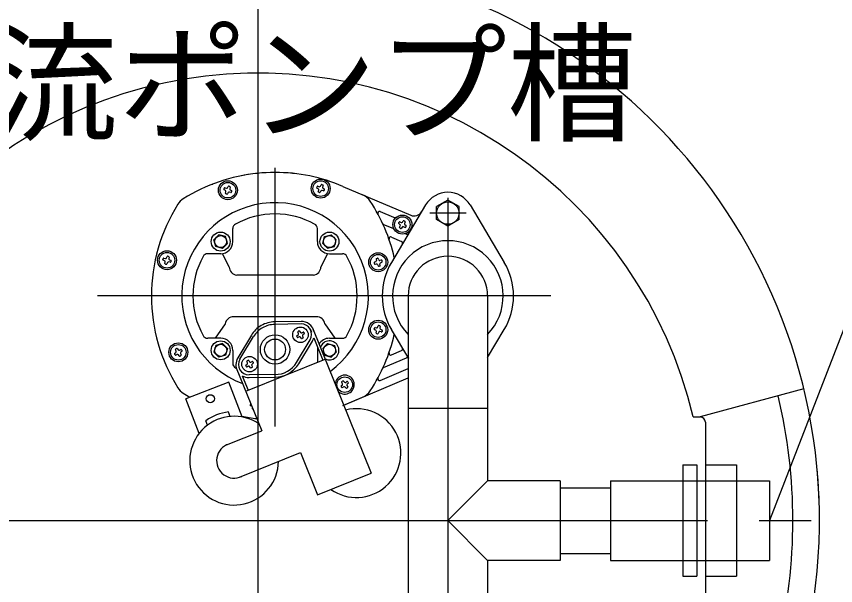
# Model space of a CAD drawing. Units: millimetres, scale not verified. Extents: x -8093 to 8093, y -5792 to 5792.
# Drawn here: x -3937.8 to -3463.8, y 1005 to 1334.5 of the extents above; entities that cross this region are included whole.
import ezdxf
from ezdxf.enums import TextEntityAlignment as Align

# ---------------------------------------------------------------- set-up
doc = ezdxf.new("R2010")
doc.units = ezdxf.units.MM
doc.header["$LTSCALE"] = 30
doc.linetypes.add('LONG_CHAIN', pattern=[21, 18, -1, 1, -1])
doc.layers.add('0-1_00クル-フ-0躯体', color=3, linetype='Continuous', lineweight=25)
doc.styles.add('ＭＳ ゴシック', font='')
doc.styles.get('ＭＳ ゴシック').set_extended_font_data('MS Gothic')

msp = doc.modelspace()

# ---------------------------------------------------------------- linework, layer by layer
at = {"layer": '0-1_00クル-フ-0躯体', "linetype": 'LONG_CHAIN'}
for p, q in [((-3798.14, 1387.24), (-3798.14, 676.18)), ((-3788.14, 1097.11), (-3788.14, 1246.82)), ((-3688.14, 1229.46), (-3688.14, 846.36)), ((-3628.6, 1172.64), (-3890.83, 1172.64)), ((-5967.98, 1042.64), (-3315.28, 1042.64))]:
    msp.add_line(p, q, dxfattribs=at)
at = {"layer": '0-1_00クル-フ-0躯体', "color": 4}
msp.add_line((-3407.59, 1286.69), (-3502.14, 1042.64), dxfattribs=at)
at = {"layer": '0-1_00クル-フ-0躯体'}
for p, q in [((-3817.53, 1235.03), (-3817.74, 1234.54)), ((-3816.82, 1233.69), (-3817.58, 1234.1)), ((-3817.1, 1235.22), (-3816.29, 1234.96)), ((-3816.81, 1232.18), (-3816.54, 1233)), ((-3815.28, 1232.46), (-3815.68, 1231.7)), ((-3815.59, 1235.24), (-3815.19, 1236)), ((-3814.74, 1236.16), (-3814.25, 1235.95)), ((-3813.76, 1232.47), (-3814.58, 1232.74)), ((-3814.06, 1235.52), (-3814.32, 1234.7)), ((-3814.04, 1234.01), (-3813.28, 1233.6)), ((-3813.33, 1232.67), (-3813.13, 1233.16)), ((-3763.85, 1235.97), (-3764.06, 1235.48)), ((-3763.14, 1234.63), (-3763.9, 1235.04)), ((-3763.42, 1236.16), (-3762.61, 1235.9)), ((-3763.13, 1233.12), (-3762.86, 1233.94)), ((-3762.45, 1232.48), (-3762.93, 1232.69)), ((-3761.6, 1233.4), (-3762, 1232.64)), ((-3761.91, 1236.18), (-3761.51, 1236.94)), ((-3761.06, 1237.1), (-3760.57, 1236.89)), ((-3760.08, 1233.41), (-3760.9, 1233.68)), ((-3760.38, 1236.46), (-3760.64, 1235.64)), ((-3760.36, 1234.95), (-3759.6, 1234.54)), ((-3759.65, 1233.61), (-3759.45, 1234.1)), ((-3748.85, 1236.09), (-3709.63, 1219.33)), ((-3816.13, 1231.54), (-3816.61, 1231.75)), ((-3701.03, 1225.3), (-3720.8, 1192.06)), ((-3694.64, 1216.88), (-3694.64, 1224.39)), ((-3681.64, 1216.88), (-3681.64, 1224.39)), ((-3675.25, 1225.3), (-3655.48, 1192.06)), ((-3727.33, 1221.46), (-3719.67, 1218.19)), ((-3677.64, 1220.63), (-3698.64, 1220.63)), ((-3725.35, 1214.09), (-3720.04, 1211.82)), ((-3716.39, 1215.41), (-3716.66, 1214.96)), ((-3715.87, 1213.99), (-3716.57, 1214.5)), ((-3715.94, 1215.55), (-3715.16, 1215.17)), ((-3714.44, 1215.36), (-3713.93, 1216.06)), ((-3713.47, 1216.15), (-3713.02, 1215.89)), ((-3712.88, 1215.43), (-3713.26, 1214.66)), ((-3713.07, 1213.93), (-3712.37, 1213.43)), ((-3688.14, 1213.13), (-3694.64, 1216.88)), ((-3681.64, 1216.88), (-3688.14, 1213.13)), ((-3812.61, 1204.11), (-3812.6, 1211.63)), ((-3763.67, 1204.12), (-3763.67, 1211.63)), ((-3716.06, 1212.49), (-3715.68, 1213.27)), ((-3715.47, 1211.77), (-3715.92, 1212.04)), ((-3714.5, 1212.56), (-3715, 1211.87)), ((-3713, 1212.37), (-3713.77, 1212.75)), ((-3712.54, 1212.51), (-3712.28, 1212.96)), ((-3710.31, 1209.7), (-3708.77, 1212.3)), ((-3823.51, 1205.16), (-3820.65, 1208.02)), ((-3760.57, 1203.07), (-3759.52, 1206.97)), ((-3759.52, 1206.97), (-3755.63, 1208.01)), ((-3755.63, 1208.01), (-3752.77, 1205.16)), ((-3753.81, 1201.26), (-3752.77, 1205.16)), ((-3720.85, 1206.73), (-3714.91, 1204.19)), ((-3712.46, 1208.58), (-3712.08, 1208.42)), ((-3818.56, 1200.21), (-3815.7, 1203.07)), ((-3760.57, 1203.07), (-3757.71, 1200.22)), ((-3757.71, 1200.22), (-3753.81, 1201.26)), ((-3850.96, 1194.7), (-3850.64, 1195.49)), ((-3849.71, 1195.54), (-3850.21, 1195.7)), ((-3849.47, 1195.14), (-3849.64, 1194.3)), ((-3819.6, 1197.12), (-3827.12, 1197.11)), ((-3814.68, 1189.4), (-3818.59, 1197.18)), ((-3761.61, 1189.4), (-3757.69, 1197.18)), ((-3756.67, 1197.12), (-3749.16, 1197.12)), ((-3729.42, 1194.38), (-3728.92, 1194.54)), ((-3853.02, 1193.78), (-3852.87, 1194.28)), ((-3852.02, 1193.03), (-3852.82, 1193.35)), ((-3852.46, 1194.52), (-3851.62, 1194.35)), ((-3851.85, 1191.53), (-3851.67, 1192.37)), ((-3851.61, 1191.12), (-3851.11, 1190.96)), ((-3850.36, 1191.97), (-3850.68, 1191.17)), ((-3848.85, 1192.14), (-3849.69, 1192.32)), ((-3849.29, 1193.63), (-3848.49, 1193.31)), ((-3848.29, 1192.88), (-3848.44, 1192.38)), ((-3730.84, 1191.72), (-3730.69, 1191.22)), ((-3729.84, 1192.47), (-3730.64, 1192.15)), ((-3730.28, 1190.98), (-3729.44, 1191.16)), ((-3729.66, 1193.98), (-3729.49, 1193.14)), ((-3728.77, 1190.81), (-3728.45, 1190.01)), ((-3728.17, 1193.54), (-3728.49, 1194.33)), ((-3727.52, 1189.96), (-3728.02, 1189.8)), ((-3726.67, 1193.36), (-3727.51, 1193.19)), ((-3727.28, 1190.37), (-3727.46, 1191.21)), ((-3727.11, 1191.87), (-3726.31, 1192.19)), ((-3726.11, 1192.62), (-3726.26, 1193.12)), ((-3765.93, 1184.64), (-3810.35, 1184.64)), ((-3711.14, 1172.64), (-3711.14, 912.64)), ((-3665.14, 1172.64), (-3665.14, 1065.64)), ((-3764.19, 1160.66), (-3812.24, 1160.64)), ((-3773.11, 1157.93), (-3788.41, 1157.68)), ((-3817.02, 1156.51), (-3822.73, 1148.19)), ((-3773.08, 1156.43), (-3788.38, 1156.18)), ((-3774.39, 1152.39), (-3774.84, 1152.12)), ((-3773.92, 1152.29), (-3773.43, 1151.58)), ((-3767.89, 1153.63), (-3767.14, 1151.78)), ((-3766.49, 1154.18), (-3732.56, 1070.13)), ((-3759.27, 1156.51), (-3753.56, 1148.19)), ((-3730.84, 1153.57), (-3730.69, 1154.07)), ((-3729.84, 1152.82), (-3730.64, 1153.14)), ((-3730.28, 1154.31), (-3729.44, 1154.13)), ((-3729.66, 1151.31), (-3729.49, 1152.15)), ((-3728.77, 1154.48), (-3728.45, 1155.28)), ((-3727.52, 1155.33), (-3728.02, 1155.49)), ((-3726.67, 1151.93), (-3727.51, 1152.1)), ((-3727.28, 1154.92), (-3727.46, 1154.08)), ((-3727.11, 1153.42), (-3726.31, 1153.1)), ((-3726.11, 1152.67), (-3726.26, 1152.17)), ((-3710.83, 1136.44), (-3720.8, 1153.21)), ((-3665.14, 1136.97), (-3655.48, 1153.21)), ((-3819.61, 1148.18), (-3827.12, 1148.18)), ((-3801.86, 1149.9), (-3809.73, 1136.79)), ((-3808.44, 1136.02), (-3800.58, 1149.13)), ((-3775.7, 1134.22), (-3767.84, 1147.35)), ((-3775.36, 1148.76), (-3775.62, 1149.21)), ((-3775.52, 1149.67), (-3774.82, 1150.16)), ((-3774.62, 1150.89), (-3774.98, 1151.67)), ((-3774.12, 1148.98), (-3774.91, 1148.62)), ((-3772.91, 1148.08), (-3773.4, 1148.78)), ((-3772.71, 1151.38), (-3771.93, 1151.75)), ((-3771.99, 1148.24), (-3772.44, 1147.98)), ((-3772.21, 1149.47), (-3771.85, 1148.69)), ((-3771.31, 1150.69), (-3772.02, 1150.2)), ((-3771.47, 1151.61), (-3771.21, 1151.15)), ((-3765.77, 1148.39), (-3760.59, 1135.55)), ((-3756.67, 1148.18), (-3749.16, 1148.19)), ((-3753.56, 1148.19), (-3749.17, 1148.18)), ((-3729.42, 1150.91), (-3728.92, 1150.75)), ((-3728.17, 1151.75), (-3728.49, 1150.96)), ((-3818.56, 1145.08), (-3815.7, 1142.22)), ((-3774.41, 1133.45), (-3766.56, 1146.58)), ((-3757.71, 1145.09), (-3760.58, 1142.23)), ((-3757.71, 1145.09), (-3753.81, 1144.04)), ((-3846.03, 1138.58), (-3846.3, 1139.03)), ((-3846.21, 1139.5), (-3845.51, 1140)), ((-3845.33, 1140.73), (-3845.71, 1141.51)), ((-3844.8, 1138.83), (-3845.58, 1138.45)), ((-3845.12, 1142.23), (-3845.57, 1141.96)), ((-3844.66, 1142.14), (-3844.15, 1141.44)), ((-3843.57, 1137.95), (-3844.08, 1138.64)), ((-3843.42, 1141.26), (-3842.65, 1141.64)), ((-3843.11, 1137.85), (-3842.65, 1138.13)), ((-3842.9, 1139.35), (-3842.52, 1138.58)), ((-3842.02, 1140.59), (-3842.72, 1140.08)), ((-3842.2, 1141.5), (-3841.93, 1141.05)), ((-3823.51, 1140.13), (-3820.65, 1137.27)), ((-3812.61, 1141.18), (-3812.6, 1133.66)), ((-3763.67, 1141.19), (-3763.67, 1134.3)), ((-3760.58, 1142.23), (-3759.53, 1138.32)), ((-3759.53, 1138.32), (-3755.63, 1137.28)), ((-3720.85, 1138.54), (-3714.91, 1141.08)), ((-3805.11, 1117.58), (-3759.2, 1136.11)), ((-3804.97, 1132.67), (-3804.27, 1133.16)), ((-3804.07, 1133.89), (-3804.43, 1134.67)), ((-3803.84, 1135.38), (-3804.29, 1135.12)), ((-3803.37, 1135.29), (-3802.88, 1134.58)), ((-3802.16, 1134.38), (-3801.38, 1134.75)), ((-3800.76, 1133.69), (-3801.47, 1133.19)), ((-3800.92, 1134.61), (-3800.66, 1134.15)), ((-3725.35, 1131.18), (-3712.08, 1136.85)), ((-3810.57, 1131.1), (-3795.86, 1094.66)), ((-3804.81, 1131.76), (-3805.07, 1132.21)), ((-3803.57, 1131.98), (-3804.36, 1131.62)), ((-3802.36, 1131.08), (-3802.85, 1131.78)), ((-3801.44, 1131.24), (-3801.89, 1130.98)), ((-3801.66, 1132.46), (-3801.3, 1131.69)), ((-3727.33, 1123.81), (-3711.14, 1130.73)), ((-3807.09, 1126.47), (-3803.73, 1118.13)), ((-3788.14, 1127.19), (-3803.19, 1126.93)), ((-3803.17, 1125.44), (-3788.14, 1125.67)), ((-3748.41, 1109.38), (-3711.14, 1125.29)), ((-3814.92, 1122.72), (-3839.86, 1113.15)), ((-3807.21, 1102.61), (-3814.92, 1122.72)), ((-3749.89, 1120.09), (-3749.58, 1119.67)), ((-3749.85, 1120.57), (-3749.21, 1121.14)), ((-3749.1, 1121.88), (-3749.56, 1122.61)), ((-3749.47, 1123.08), (-3749.05, 1123.4)), ((-3748.38, 1120.04), (-3749.11, 1119.59)), ((-3748.58, 1123.35), (-3748.01, 1122.71)), ((-3747.06, 1119.3), (-3747.64, 1119.94)), ((-3747.26, 1122.61), (-3746.53, 1123.06)), ((-3746.17, 1119.57), (-3746.59, 1119.25)), ((-3746.54, 1120.77), (-3746.08, 1120.04)), ((-3745.8, 1122.08), (-3746.44, 1121.51)), ((-3745.75, 1122.56), (-3746.07, 1122.98)), ((-3482.23, 1118.98), (-3542.14, 1102.64)), ((-3748.85, 1109.18), (-3737.48, 1114.03)), ((-3832.14, 1093.05), (-3839.86, 1113.15)), ((-3802.44, 1109.96), (-3802.54, 1109.45)), ((-3814.13, 1102.93), (-3815.12, 1105.49)), ((-3801.59, 1108.85), (-3802.29, 1109.04)), ((-3801.13, 1107.33), (-3801.1, 1107.64)), ((-3800.82, 1106.95), (-3800.85, 1106.95)), ((-3711.14, 1107.64), (-3665.14, 1107.64)), ((-3827.21, 1097.91), (-3828.19, 1100.47)), ((-3546.19, 1102.64), (-3542.14, 1102.64)), ((-3539.14, 1099.64), (-3539.14, 985.64)), ((-3816.26, 1086.43), (-3795.86, 1094.66)), ((-3808.71, 1067.71), (-3773.35, 1081.97)), ((-3773.35, 1081.97), (-3763.53, 1057.63)), ((-3552.14, 1074.84), (-3552.14, 1010.44)), ((-3539.14, 1074.84), (-3521.14, 1074.84)), ((-3521.14, 1074.84), (-3521.14, 1010.44)), ((-3763.53, 1057.63), (-3732.56, 1070.13)), ((-3623.14, 1065.64), (-3665.14, 1065.64)), ((-3623.14, 1065.64), (-3623.14, 1019.64)), ((-3594.14, 1065.64), (-3502.14, 1065.64)), ((-3594.14, 1065.64), (-3594.14, 1019.64)), ((-3502.14, 1065.64), (-3502.14, 1019.64)), ((-3623.14, 1061.64), (-3594.14, 1061.64)), ((-3623.14, 1019.64), (-3665.14, 1019.64)), ((-3665.14, 1019.64), (-3665.14, 912.64)), ((-3623.14, 1023.64), (-3594.14, 1023.64)), ((-3594.14, 1019.64), (-3502.14, 1019.64)), ((-3552.14, 1010.44), (-3544.14, 1010.44)), ((-3539.14, 1010.44), (-3521.14, 1010.44))]:
    msp.add_line(p, q, dxfattribs=at)
for points in [[(-3681.64, 1224.39), (-3688.14, 1228.14), (-3694.64, 1224.39)], [(-3818.56, 1200.21), (-3822.46, 1201.25), (-3823.51, 1205.16)], [(-3815.7, 1203.07), (-3816.74, 1206.97), (-3820.65, 1208.02)], [(-3818.56, 1145.08), (-3822.46, 1144.04), (-3823.51, 1140.13)], [(-3753.81, 1144.04), (-3752.76, 1140.14), (-3755.63, 1137.28)], [(-3815.7, 1142.22), (-3816.74, 1138.31), (-3820.65, 1137.27)], [(-3552.14, 1074.84), (-3544.14, 1074.84), (-3544.14, 1010.44)], [(-3665.14, 1065.64), (-3688.14, 1042.64), (-3665.14, 1019.64)]]:
    msp.add_lwpolyline(points, dxfattribs=at)
for centre, radius in [((-3815.43, 1233.85), 5.5), ((-3815.43, 1233.85), 4.5), ((-3761.75, 1234.79), 5.5), ((-3761.75, 1234.79), 4.5), ((-3688.14, 1220.63), 6.5), ((-3714.47, 1213.96), 5.5), ((-3714.47, 1213.96), 4.5), ((-3819.61, 1204.11), 5.5), ((-3756.67, 1204.12), 5.5), ((-3819.61, 1204.11), 3.5), ((-3756.67, 1204.12), 3.5), ((-3850.66, 1193.33), 5.5), ((-3850.66, 1193.33), 4.5), ((-3728.47, 1192.17), 5.5), ((-3728.47, 1192.17), 4.5), ((-3728.47, 1153.12), 5.5), ((-3728.47, 1153.12), 4.5), ((-3773.42, 1150.18), 4.5), ((-3788.14, 1141.68), 8.5), ((-3788.14, 1141.68), 6.05), ((-3844.11, 1140.04), 5.5), ((-3844.11, 1140.04), 4.5), ((-3819.61, 1141.18), 5.5), ((-3819.61, 1141.18), 3.5), ((-3756.67, 1141.18), 3.5), ((-3802.87, 1133.18), 4.5), ((-3747.82, 1121.33), 4.5), ((-3825.56, 1113.17), 2.35)]:
    msp.add_circle(centre, radius, dxfattribs=at)
for centre, radius, start, end in [((-3798.14, 1042.64), 325, 1.1855, 90), ((-3798.14, 1042.64), 259, 13.395, 180), ((-3788.14, 1144.13), 100, 95.739, 122.061), ((-3788.14, 1144.13), 100, 78.423, 101.73), ((-3788.14, 1144.13), 100, 66.864, 90), ((-3825.03, 1239.23), 2, 291.201, 296.077), ((-3817.42, 1234.41), 0.35, 157, 242), ((-3817.21, 1234.89), 0.35, 72, 157), ((-3817.1, 1233.18), 0.584, 342, 61.998), ((-3816.1, 1235.51), 0.584, 252.002, 332), ((-3814.76, 1232.18), 0.584, 72.002, 152), ((-3814.88, 1235.83), 0.35, 66.997, 152), ((-3813.77, 1234.52), 0.584, 162, 241.998), ((-3814.39, 1235.63), 0.35, 342, 67.003), ((-3813.65, 1232.81), 0.35, 252, 337), ((-3813.45, 1233.29), 0.35, 337, 62), ((-3763.74, 1235.35), 0.35, 157, 242), ((-3763.53, 1235.83), 0.35, 72, 157), ((-3763.42, 1234.12), 0.584, 342, 61.998), ((-3762.79, 1233.01), 0.35, 162, 247.003), ((-3762.42, 1236.45), 0.584, 252.002, 332), ((-3762.31, 1232.8), 0.35, 246.997, 332), ((-3761.08, 1233.12), 0.584, 72.002, 152), ((-3761.2, 1236.77), 0.35, 66.997, 152), ((-3760.09, 1235.46), 0.584, 162, 241.998), ((-3760.71, 1236.57), 0.35, 342, 67.003), ((-3759.97, 1233.75), 0.35, 252, 337), ((-3759.77, 1234.23), 0.35, 337, 62), ((-3688.14, 1217.63), 15, 30.738, 149.262), ((-3835.91, 1220.41), 10, 122.061, 147.939), ((-3816.47, 1232.07), 0.35, 162, 247.003), ((-3815.99, 1231.86), 0.35, 246.997, 332), ((-3741.41, 1222.04), 10, 33.295, 66.864), ((-3759.64, 1172.64), 100, 147.939, 180), ((-3788.14, 1172.64), 54, 306.092, 249.674), ((-3816.64, 1172.64), 100, 12.837, 33.295), ((-3788.14, 1172.64), 47.5, 90, 118.841), ((-3788.14, 1172.64), 47.5, 61.159, 90), ((-3763.23, 1220.77), 1, 320.589, 330), ((-3758.9, 1218.27), 1, 150, 159.411), ((-3727.73, 1220.54), 1, 66.864, 208.315), ((-3718.88, 1220.03), 2, 246.864, 306.045), ((-3707.67, 1223.93), 5, 246.864, 329.262), ((-3809.6, 1211.63), 3, 118.841, 180), ((-3766.67, 1211.63), 3, 0, 61.159), ((-3724.96, 1215.01), 1, 204.807, 246.864), ((-3716.36, 1214.78), 0.35, 149.26, 234.26), ((-3716.09, 1215.23), 0.35, 64.26, 149.26), ((-3716.21, 1213.52), 0.584, 334.26, 54.258), ((-3714.91, 1215.7), 0.584, 244.262, 324.26), ((-3713.65, 1215.85), 0.35, 59.257, 144.26), ((-3712.73, 1214.4), 0.584, 154.26, 234.258), ((-3713.2, 1215.58), 0.35, 334.26, 59.263), ((-3707.97, 1213.93), 1, 179.701, 214.026), ((-3720.83, 1209.98), 2, 32.051, 66.864), ((-3715.74, 1212.34), 0.35, 154.26, 239.263), ((-3715.29, 1212.07), 0.35, 239.257, 324.26), ((-3714.03, 1212.22), 0.584, 64.262, 144.26), ((-3712.85, 1212.69), 0.35, 244.26, 329.26), ((-3712.58, 1213.14), 0.35, 329.26, 54.26), ((-3711.69, 1209.34), 1, 246.864, 329.262), ((-3709.63, 1212.81), 1, 329.262, 34.026), ((-3819.61, 1204.11), 7, 270, 0), ((-3756.67, 1204.12), 7, 180, 270), ((-3721.24, 1205.81), 1, 66.864, 199.176), ((-3688.14, 1172.64), 32, 315.951, 224.049), ((-3715.3, 1203.27), 1, 329.262, 66.864), ((-3712.86, 1207.66), 1, 66.864, 104.351), ((-3851.5, 1194.92), 0.584, 258, 337.998), ((-3850.31, 1195.36), 0.35, 73, 158), ((-3849.81, 1195.21), 0.35, 348, 73), ((-3788.14, 1172.64), 47.5, 151.159, 180), ((-3827.12, 1194.11), 3, 90, 151.159), ((-3749.16, 1194.12), 3, 28.841, 90), ((-3788.14, 1172.64), 47.5, 0, 28.841), ((-3728.82, 1194.2), 0.35, 22, 107), ((-3688.14, 1172.64), 23, 0, 180), ((-3852.69, 1193.68), 0.35, 162.997, 248), ((-3852.54, 1194.18), 0.35, 78, 163.003), ((-3852.24, 1192.49), 0.584, 348.002, 68), ((-3851.51, 1191.45), 0.35, 168, 253), ((-3851, 1191.3), 0.35, 253, 338), ((-3849.81, 1191.75), 0.584, 78, 157.998), ((-3849.07, 1194.17), 0.584, 168.002, 248), ((-3848.78, 1192.48), 0.35, 258, 343.003), ((-3848.63, 1192.99), 0.35, 342.997, 68), ((-3730.5, 1191.83), 0.35, 112, 197.003), ((-3730.35, 1191.32), 0.35, 196.997, 282), ((-3730.06, 1193.01), 0.584, 292, 11.998), ((-3729.32, 1194.05), 0.35, 107, 192), ((-3729.32, 1190.59), 0.584, 22.002, 102), ((-3728.13, 1190.14), 0.35, 202, 287), ((-3727.63, 1193.76), 0.584, 202.002, 282), ((-3727.62, 1190.29), 0.35, 287, 12), ((-3726.89, 1191.33), 0.584, 112, 191.998), ((-3726.59, 1193.02), 0.35, 16.997, 102), ((-3726.44, 1192.52), 0.35, 292, 17.003), ((-3688.14, 1172.64), 38, 149.262, 180), ((-3688.14, 1172.64), 38, 0, 30.738), ((-3809.68, 1189.6), 5, 182.277, 262.277), ((-3766.6, 1189.6), 5, 277.723, 357.723), ((-3759.64, 1172.64), 100, 180, 212.061), ((-3788.14, 1172.64), 47.5, 180, 208.841), ((-3788.14, 1172.64), 47.5, 331.159, 0), ((-3734, 1175.14), 1, 260.588, 270), ((-3734, 1170.14), 1, 90, 99.412), ((-3688.14, 1172.64), 38, 180, 210.738), ((-3688.14, 1172.64), 38, 329.262, 0), ((-3812.09, 1155.65), 5, 90, 170), ((-3788.14, 1141.68), 16, 90.941, 120), ((-3772.99, 1150.43), 7.5, 13.961, 90.941), ((-3764.19, 1155.65), 5, 10, 90), ((-3788.14, 1141.68), 16, 120, 149.059), ((-3788.14, 1141.68), 14.5, 120, 149.059), ((-3788.14, 1141.68), 14.5, 90.941, 120), ((-3774.66, 1151.82), 0.35, 120, 205), ((-3774.21, 1152.08), 0.35, 35.027, 120.026), ((-3772.99, 1150.43), 6, 329.059, 90.941), ((-3730.5, 1153.46), 0.35, 162.997, 248), ((-3730.35, 1153.97), 0.35, 78, 163.003), ((-3730.06, 1152.28), 0.584, 348.002, 68), ((-3729.32, 1154.7), 0.584, 258, 337.998), ((-3728.13, 1155.15), 0.35, 73, 158), ((-3727.63, 1151.53), 0.584, 78, 157.998), ((-3727.62, 1155), 0.35, 348, 73), ((-3726.89, 1153.96), 0.584, 168.002, 248), ((-3726.59, 1152.27), 0.35, 258, 343.003), ((-3726.44, 1152.77), 0.35, 342.997, 68), ((-3827.12, 1151.18), 3, 208.841, 270), ((-3819.61, 1141.18), 7, 0, 90), ((-3775.32, 1149.38), 0.35, 125, 210.003), ((-3775.05, 1148.93), 0.35, 209.997, 295), ((-3775.15, 1150.64), 0.584, 305, 24.998), ((-3773.89, 1148.45), 0.584, 35.002, 115), ((-3772.95, 1151.91), 0.584, 215.002, 295), ((-3772.63, 1148.28), 0.35, 215, 300), ((-3771.68, 1149.71), 0.584, 125, 204.998), ((-3772.17, 1148.54), 0.35, 300, 25), ((-3771.78, 1151.43), 0.35, 29.997, 115), ((-3771.52, 1150.97), 0.35, 305, 30.003), ((-3772.99, 1150.43), 7.5, 329.059, 344.188), ((-3756.67, 1141.18), 7, 90, 149.216), ((-3749.17, 1151.18), 3, 270, 331.159), ((-3749.16, 1151.18), 3, 270, 331.159), ((-3816.64, 1172.64), 100, 326.705, 347.163), ((-3729.32, 1151.24), 0.35, 168, 253), ((-3728.82, 1151.09), 0.35, 253, 338), ((-3756.67, 1141.18), 7, 167.002, 180), ((-3756.67, 1141.18), 5.5, 241.616, 162.345), ((-3715.3, 1142), 1, 293.136, 30.738), ((-3846, 1139.22), 0.35, 126, 211.003), ((-3845.73, 1138.76), 0.35, 210.997, 296), ((-3845.39, 1141.66), 0.35, 121, 206), ((-3845.86, 1140.48), 0.584, 306, 25.998), ((-3844.94, 1141.93), 0.35, 36, 121), ((-3844.55, 1138.3), 0.584, 36.002, 116), ((-3843.68, 1141.78), 0.584, 216.002, 296), ((-3843.29, 1138.15), 0.35, 216, 301), ((-3842.37, 1139.61), 0.584, 126, 205.998), ((-3842.84, 1138.43), 0.35, 301, 26), ((-3842.5, 1141.32), 0.35, 30.997, 116), ((-3842.23, 1140.87), 0.35, 306, 31.003), ((-3721.24, 1139.46), 1, 160.824, 293.136), ((-3809.6, 1133.66), 3, 180, 241.159), ((-3803.3, 1132.93), 7.5, 149.059, 209.838), ((-3803.3, 1132.93), 6, 149.059, 270.941), ((-3804.11, 1134.82), 0.35, 120, 205), ((-3804.6, 1133.64), 0.584, 305, 24.998), ((-3803.66, 1135.08), 0.35, 35.027, 120.026), ((-3802.41, 1134.91), 0.584, 215.002, 295), ((-3801.13, 1132.71), 0.584, 125, 204.998), ((-3801.23, 1134.43), 0.35, 29.997, 115), ((-3800.97, 1133.97), 0.35, 305, 30.003), ((-3788.14, 1141.68), 14.5, 270, 329.059), ((-3788.14, 1141.68), 16, 270, 329.059), ((-3711.69, 1135.93), 1, 30.738, 113.136), ((-3788.14, 1172.64), 47.5, 241.159, 241.973), ((-3804.77, 1132.38), 0.35, 125, 210.003), ((-3804.5, 1131.93), 0.35, 209.997, 295), ((-3803.34, 1131.44), 0.584, 35.002, 115), ((-3802.08, 1131.27), 0.35, 215, 300), ((-3801.62, 1131.54), 0.35, 300, 25), ((-3724.96, 1130.26), 1, 113.136, 155.193), ((-3803.3, 1132.93), 7.5, 239.591, 270.941), ((-3747.82, 1121.33), 5.5, 226.135, 177.826), ((-3748.84, 1123.12), 0.35, 42, 127.003), ((-3727.73, 1124.73), 1, 151.685, 293.136), ((-3835.91, 1124.86), 10, 212.061, 237.939), ((-3749.61, 1120.3), 0.35, 132, 217), ((-3749.26, 1122.8), 0.35, 126.997, 212), ((-3749.3, 1119.88), 0.35, 217, 302), ((-3749.6, 1121.58), 0.584, 312.002, 32), ((-3748.07, 1119.55), 0.584, 42, 121.998), ((-3747.57, 1123.1), 0.584, 222, 301.998), ((-3746.8, 1119.53), 0.35, 222, 307.003), ((-3746.04, 1121.08), 0.584, 132.002, 212), ((-3746.35, 1122.77), 0.35, 37, 122), ((-3746.38, 1119.85), 0.35, 306.997, 32), ((-3746.03, 1122.35), 0.35, 312, 37), ((-3788.14, 1201.14), 100, 237.939, 240.509), ((-3741.41, 1123.23), 10, 293.136, 326.705), ((-3798.14, 1042.64), 309.61, 346.497, 13.503), ((-3802.19, 1109.38), 0.35, 169, 254), ((-3802.09, 1109.9), 0.35, 100.104, 169), ((-3811.81, 1077.34), 28.35, 96.69, 125.293), ((-3800.78, 1107.29), 0.35, 174, 259.003), ((-3741.06, 1081.7), 25.69, 234.759, 104.052), ((-3811.81, 1077.34), 25.69, 56.075, 358.845), ((-3788.14, 1201.14), 100, 258.92, 263.937), ((-3542.14, 1099.64), 3, 0, 90), ((-3811.81, 1077.34), 10.12, 107.883, 296.078), ((-3798.14, 1042.64), 325, 270, 5.3127), ((-3798.14, 1042.64), 259, 180, 346.605)]:
    msp.add_arc(centre, radius, start, end, dxfattribs=at)

# ---------------------------------------------------------------- texts
at = {"layer": '0-1_00クル-フ-0躯体', "color": 4, "style": 'ＭＳ ゴシック'}
msp.add_text('放流ポンプ槽', height=54.99, dxfattribs=at).set_placement((-4029.03, 1251.65), align=Align.BOTTOM_LEFT)

doc.saveas('drawing.dxf')
